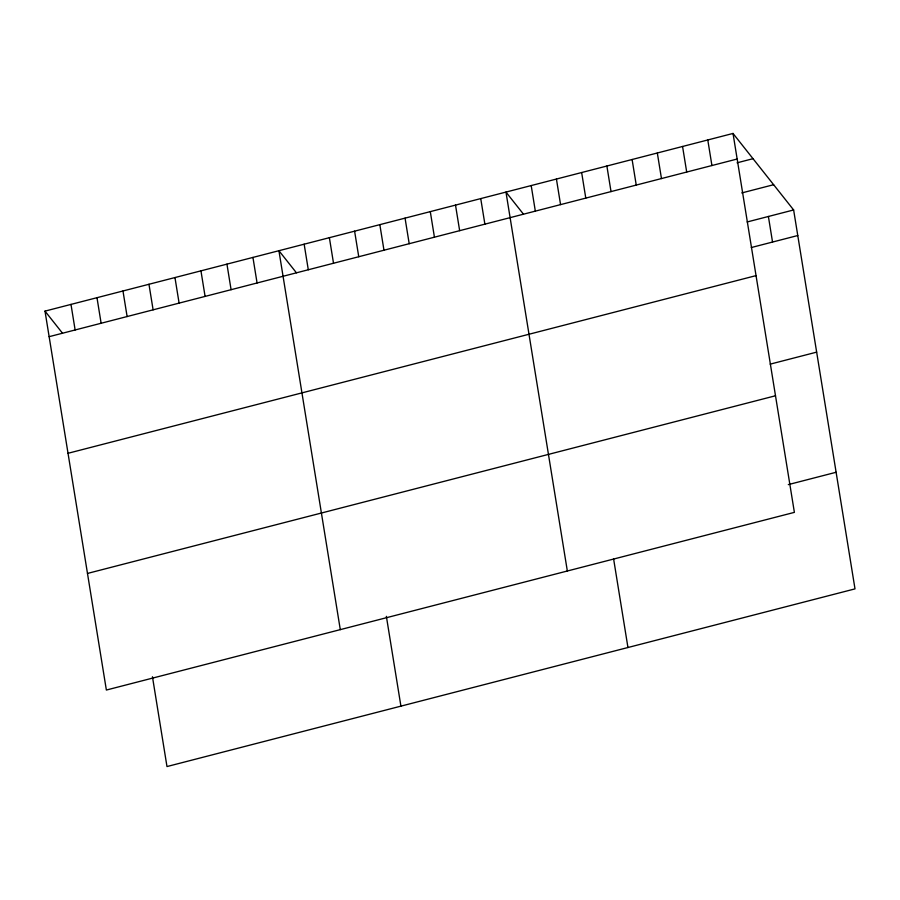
<?xml version="1.0" encoding="UTF-8"?>
<svg xmlns="http://www.w3.org/2000/svg" width="900" height="900" viewBox="0 0 900 900"><rect width="100%" height="100%" fill="white"/><g stroke="black" fill="none" stroke-linecap="round" stroke-linejoin="round"><path stroke-width="1.35" d="M733.016 133.447L794.385 512.37L106.369 690.041L45 311.119L733.016 133.447L793.631 209.959L855 588.881L166.984 766.553L152.449 676.755M49.14 336.679L737.156 159.019M737.077 162.81L753.019 158.692M741.758 192.938L773.629 184.714M747.158 221.963L793.631 209.959M751.298 247.534L797.771 235.53M68.029 453.285L756.034 275.625M770.186 364.14L816.66 352.136M87.48 573.435L775.496 395.764M788.31 484.616L836.111 472.275M523.474 214.178L505.969 192.083L567.337 570.994M296.426 272.801L278.921 250.706L340.29 629.629M45 311.119L62.505 333.214M768.398 216.472L772.538 242.044M707.783 139.961L711.923 165.532M682.56 146.475L686.7 172.046M657.326 152.989L661.466 178.56M632.104 159.502L636.244 185.074M606.881 166.016L611.021 191.588M581.648 172.53L585.788 198.101M556.425 179.044L560.565 204.615M613.631 559.058L627.952 647.516M531.191 185.569L535.331 211.129M480.735 198.596L484.886 224.156M455.512 205.11L459.652 230.67M430.29 211.624L434.43 237.184M405.056 218.138L409.196 243.709M379.834 224.651L383.974 250.222M354.6 231.165L358.751 256.736M329.377 237.679L333.517 263.25M386.37 616.342L400.916 706.14M304.155 244.192L308.295 269.764M252.934 257.423L257.074 282.983M226.946 264.139L231.086 289.699M200.947 270.844L205.088 296.415M174.96 277.56L179.1 303.12M148.961 284.265L153.112 309.836M122.974 290.981L127.114 316.553M96.986 297.697L101.126 323.257M70.987 304.402L75.127 329.974"/></g></svg>
